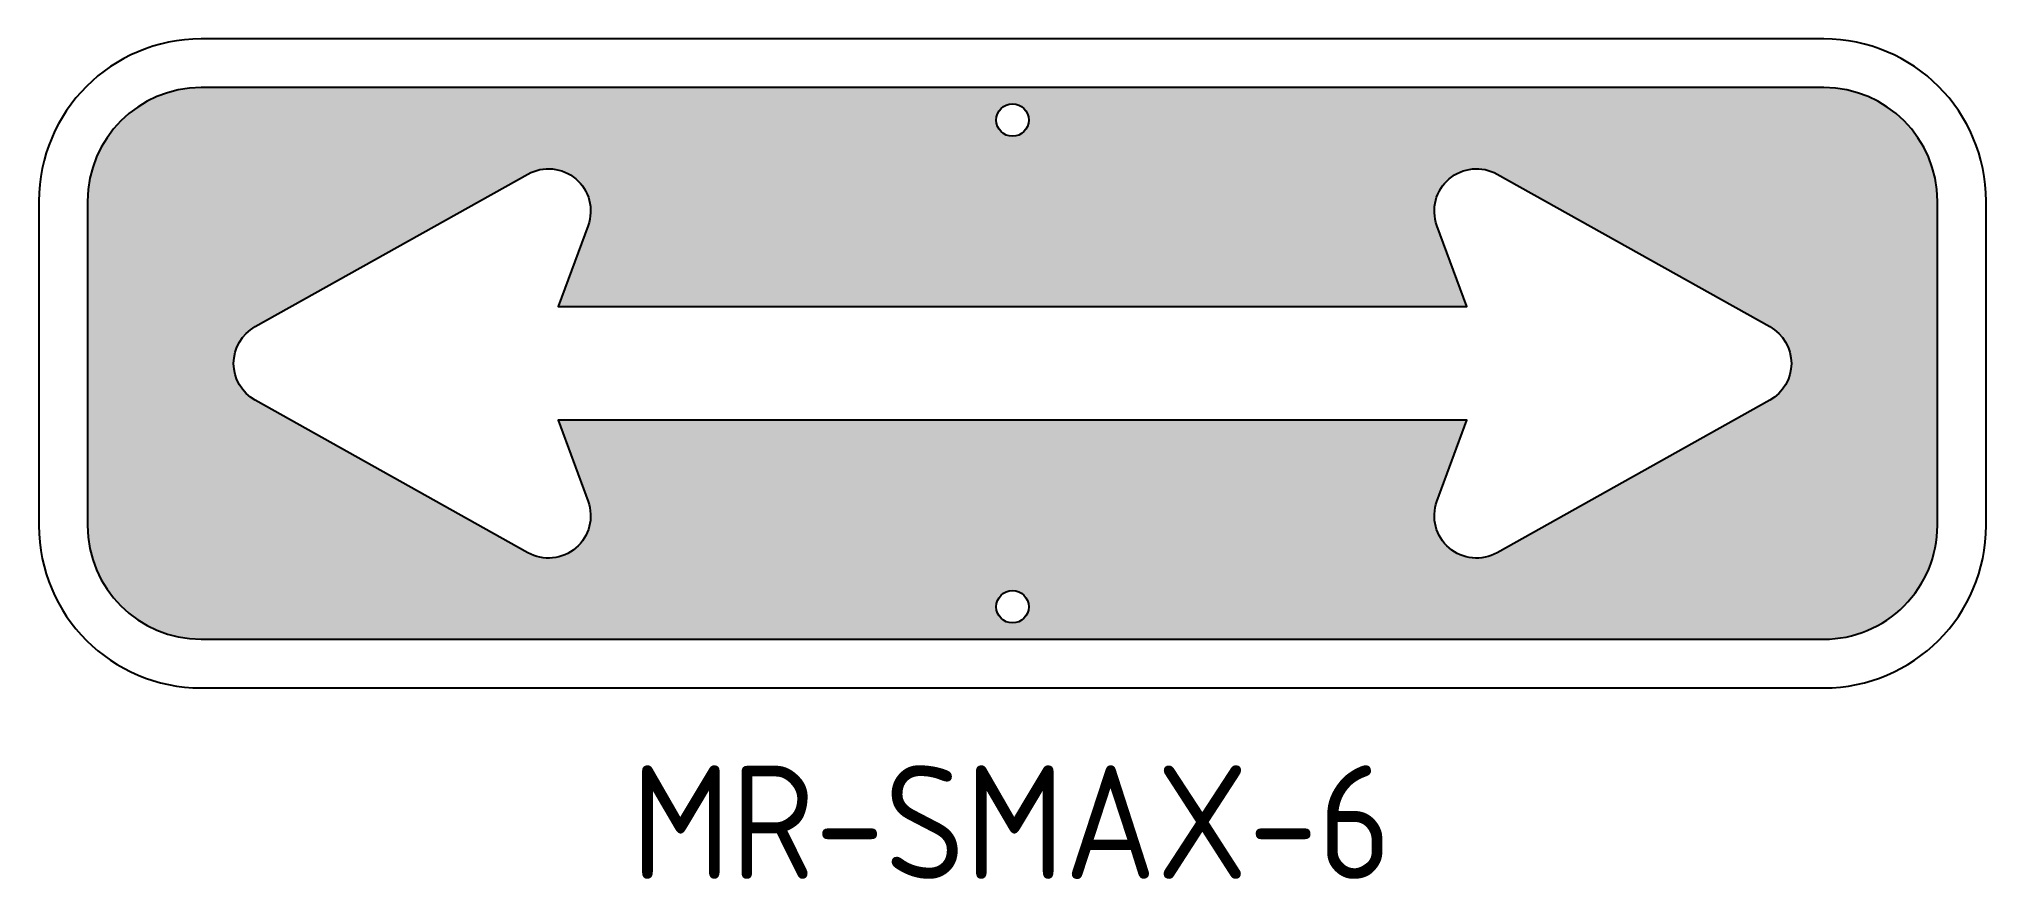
# Model space of a CAD drawing. Header units: millimetres. Extents: x 49.9 to 109.9, y 73 to 98.9.
import ezdxf

# ---------------------------------------------------------------- set-up
doc = ezdxf.new("R2010")
doc.units = ezdxf.units.MM
doc.layers.add('BLUE LAYER A.S.1743', color=7, linetype='Continuous', true_color=0x165788)
doc.layers.add('DIM', color=1, linetype='Continuous')
doc.layers.add('L35', color=3, linetype='Continuous')
doc.styles.add('T35', font='isocp2.shx', dxfattribs={"height": 3.5})

msp = doc.modelspace()

# ---------------------------------------------------------------- hatches: boundary and pattern name
at = {"layer": 'BLUE LAYER A.S.1743'}
h = msp.add_hatch(color=256, dxfattribs=at)
h.dxf.hatch_style = 1
edge = h.paths.add_edge_path(flags=16)
edge.add_line((94.876280914331, 94.69809147969988), (103.2762809143311, 89.99809147969987))
edge.add_arc((102.6415078374388, 88.8636034273817), 1.299999999999984, -60.771948056855024, 60.77194805685548, ccw=False)
edge.add_line((103.2762809143311, 87.72911537506354), (94.87628091433112, 83.0291153750636))
edge.add_arc((94.24150783743877, 84.16360342738166), 1.299999999999925, 159.8038181417753, 299.2280519431488, ccw=False)
edge.add_line((93.02143699707051, 84.61240978259832), (93.94150783743873, 87.11360342738169))
edge.add_line((93.94150783743873, 87.11360342738169), (65.94150783743873, 87.11360342738169))
edge.add_line((65.94150783743873, 87.11360342738169), (66.86157867780719, 84.61240978259832))
edge.add_arc((65.64150783743887, 84.16360342738169), 1.299999999999962, -119.22805194315038, 20.1961818582227, ccw=False)
edge.add_line((65.00673476054646, 83.0291153750636), (56.60673476054637, 87.72911537506354))
edge.add_arc((57.24150783743868, 88.8636034273817), 1.299999999999994, 119.228051943145, 240.77194805685468, ccw=False)
edge.add_line((56.60673476054638, 89.99809147969987), (65.00673476054646, 94.69809147969988))
edge.add_arc((65.64150783743875, 93.56360342738166), 1.300000000000033, -20.196181858230716, 119.2280519431433, ccw=False)
edge.add_line((66.86157867780709, 93.11479707216483), (65.94150783743873, 90.61360342738169))
edge.add_line((65.94150783743873, 90.61360342738169), (93.94150783743873, 90.61360342738169))
edge.add_line((93.94150783743873, 90.61360342738169), (93.0214369970704, 93.11479707216506))
edge.add_arc((94.24150783743868, 93.56360342738178), 1.299999999999952, 60.77194805685258, 200.1961818582269, ccw=False)
edge = h.paths.add_edge_path(flags=16)
edge.add_arc((79.94150783743873, 96.36360342738169), 0.5, 0, 360)
edge = h.paths.add_edge_path()
edge.add_arc((54.94150783743873, 83.86360342738166), 3.5, 180, 270)
edge.add_line((54.94150783743873, 80.36360342738166), (104.9415078374387, 80.36360342738166))
edge.add_arc((104.9415078374387, 83.86360342738166), 3.5, 270, 360.0000000000005)
edge.add_line((108.4415078374387, 83.86360342738169), (108.4415078374387, 93.86360342738172))
edge.add_arc((104.9415078374387, 93.86360342738172), 3.5, 0, 90)
edge.add_line((104.9415078374387, 97.36360342738172), (54.94150783743873, 97.36360342738172))
edge.add_arc((54.94150783743873, 93.86360342738172), 3.5, 90, 180)
edge.add_line((51.44150783743873, 93.86360342738172), (51.44150783743873, 83.86360342738166))
edge = h.paths.add_edge_path(flags=16)
edge.add_arc((79.94150783743873, 81.36360342738169), 0.5, 0, 360)

# ---------------------------------------------------------------- linework, layer by layer
for points in [[(51.44150783743873, 83.86360342738166, 0.414213562373095), (54.94150783743873, 80.36360342738166), (104.9415078374387, 80.36360342738166, 0.4142135623730975), (108.4415078374387, 83.86360342738169), (108.4415078374387, 93.86360342738172, 0.414213562373095), (104.9415078374387, 97.36360342738172), (54.94150783743873, 97.36360342738172, 0.414213562373095), (51.44150783743873, 93.86360342738172)], [(94.876280914331, 94.69809147969988), (103.2762809143311, 89.99809147969987, -0.5863675000793462), (103.2762809143311, 87.72911537506354), (94.87628091433112, 83.0291153750636, -0.6964701163719917), (93.02143699707051, 84.61240978259832), (93.94150783743873, 87.11360342738169), (65.94150783743873, 87.11360342738169), (66.86157867780719, 84.61240978259832, -0.6964701163719922), (65.00673476054646, 83.0291153750636), (56.60673476054637, 87.72911537506354, -0.5863675000793458), (56.60673476054638, 89.99809147969987), (65.00673476054646, 94.69809147969988, -0.6964701163719936), (66.86157867780709, 93.11479707216483), (65.94150783743873, 90.61360342738169), (93.94150783743873, 90.61360342738169), (93.0214369970704, 93.11479707216506, -0.6964701163719936)]]:
    msp.add_lwpolyline(points, format="xyb", close=True, dxfattribs=at)
for centre in [(79.94150783743873, 96.36360342738169), (79.94150783743873, 81.36360342738169)]:
    msp.add_circle(centre, 0.5, dxfattribs=at)
at = {"layer": 'L35'}
msp.add_lwpolyline([(49.94150783743873, 83.86360342738166, 0.414213562373095), (54.94150783743873, 78.86360342738166), (104.9415078374387, 78.86360342738169, 0.414213562373095), (109.9415078374387, 83.86360342738169), (109.9415078374387, 93.86360342738172, 0.4142135623730949), (104.9415078374387, 98.86360342738172), (54.94150783743873, 98.86360342738172, 0.414213562373095), (49.94150783743873, 93.86360342738172)], format="xyb", close=True, dxfattribs=at)

# ---------------------------------------------------------------- texts
at = {"layer": 'DIM', "color": 3, "insert": (79.90837730163742, 76.47860342738191), "char_height": 3.5, "width": 16.42482756211029, "attachment_point": 2, "style": 'T35'}
msp.add_mtext('MR-SMAX-6', dxfattribs=at)

doc.saveas('drawing.dxf')
